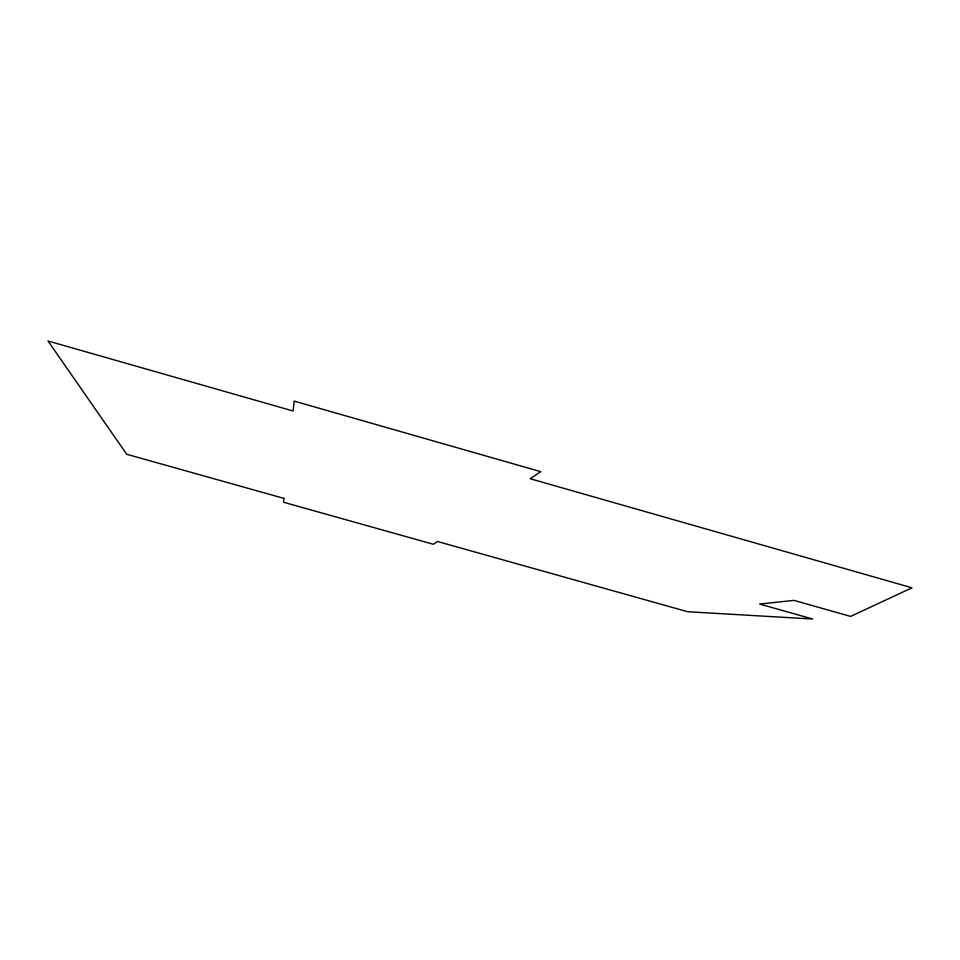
<?xml version="1.0" encoding="UTF-8"?>
<svg xmlns="http://www.w3.org/2000/svg" width="960" height="960" viewBox="0 0 960 960"><rect width="100%" height="100%" fill="white"/><g stroke="black" fill="none" stroke-linecap="round" stroke-linejoin="round"><path stroke-width="1.44" d="M283.92 498.384L283.524 502.236L433.356 544.272L437.484 541.488L687.684 611.724L812.664 619.02L759.612 604.056L793.98 600.384L850.608 616.416L912 587.808L530.28 478.752L540.756 471.672L294.156 401.088L293.124 411L48 340.98L126.72 454.26L283.92 498.384"/></g></svg>
